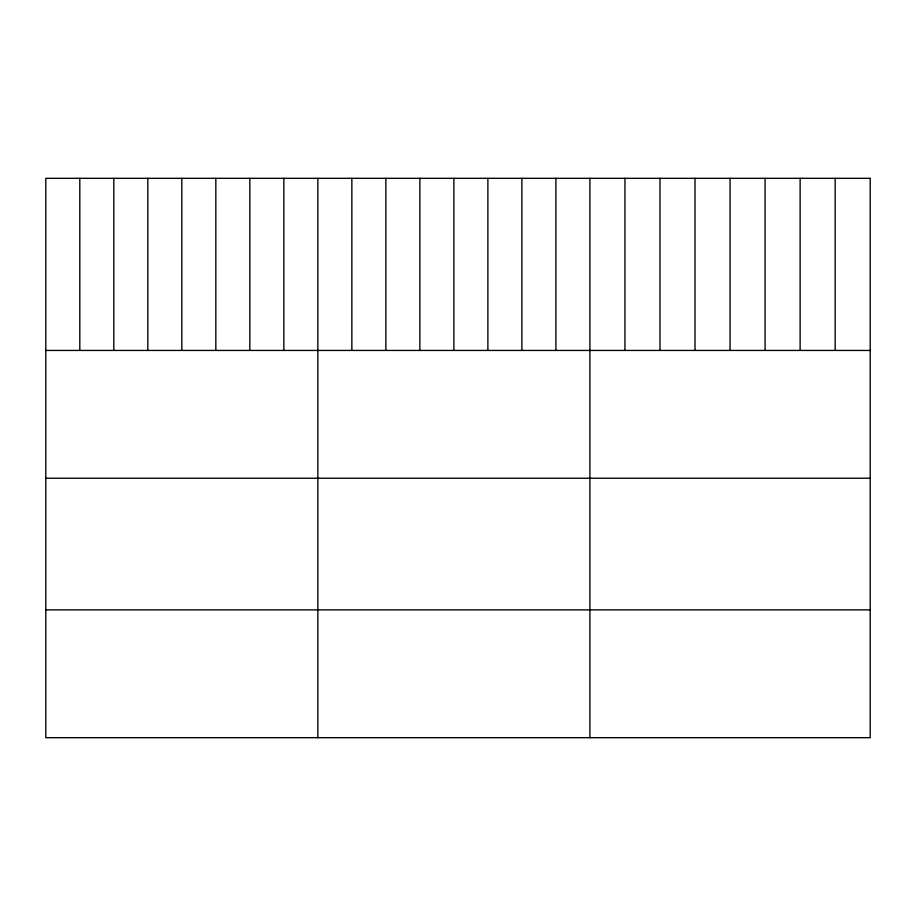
<?xml version="1.0" encoding="UTF-8"?>
<svg xmlns="http://www.w3.org/2000/svg" width="916" height="916" viewBox="0 0 916 916"><rect width="100%" height="100%" fill="white"/><g stroke="black" fill="none" stroke-linecap="round" stroke-linejoin="round"><path stroke-width="1.37" d="M45.8 350.439L870.2 350.439M45.8 478.232L870.2 478.232M45.8 609.884L870.2 609.884M835.163 178.322L835.163 350.439M800.126 178.322L800.126 350.439M765.089 178.322L765.089 350.439M730.052 178.322L730.052 350.439M695.015 178.322L695.015 350.439M659.978 178.322L659.978 350.439M624.941 178.322L624.941 350.439M589.904 178.322L589.904 737.678M555.898 178.322L555.898 350.439M521.891 178.322L521.891 350.439M487.885 178.322L487.885 350.439M453.878 178.322L453.878 350.439M419.871 178.322L419.871 350.439M385.865 178.322L385.865 350.439M351.858 178.322L351.858 350.439M317.852 178.322L317.852 737.678M283.846 178.322L283.846 350.439M249.839 178.322L249.839 350.439M215.833 178.322L215.833 350.439M181.826 178.322L181.826 350.439M147.82 178.322L147.82 350.439M113.813 178.322L113.813 350.439M79.806 178.322L79.806 350.439M870.2 178.322L45.8 178.322L45.8 737.678L870.2 737.678L870.2 178.322"/></g></svg>
